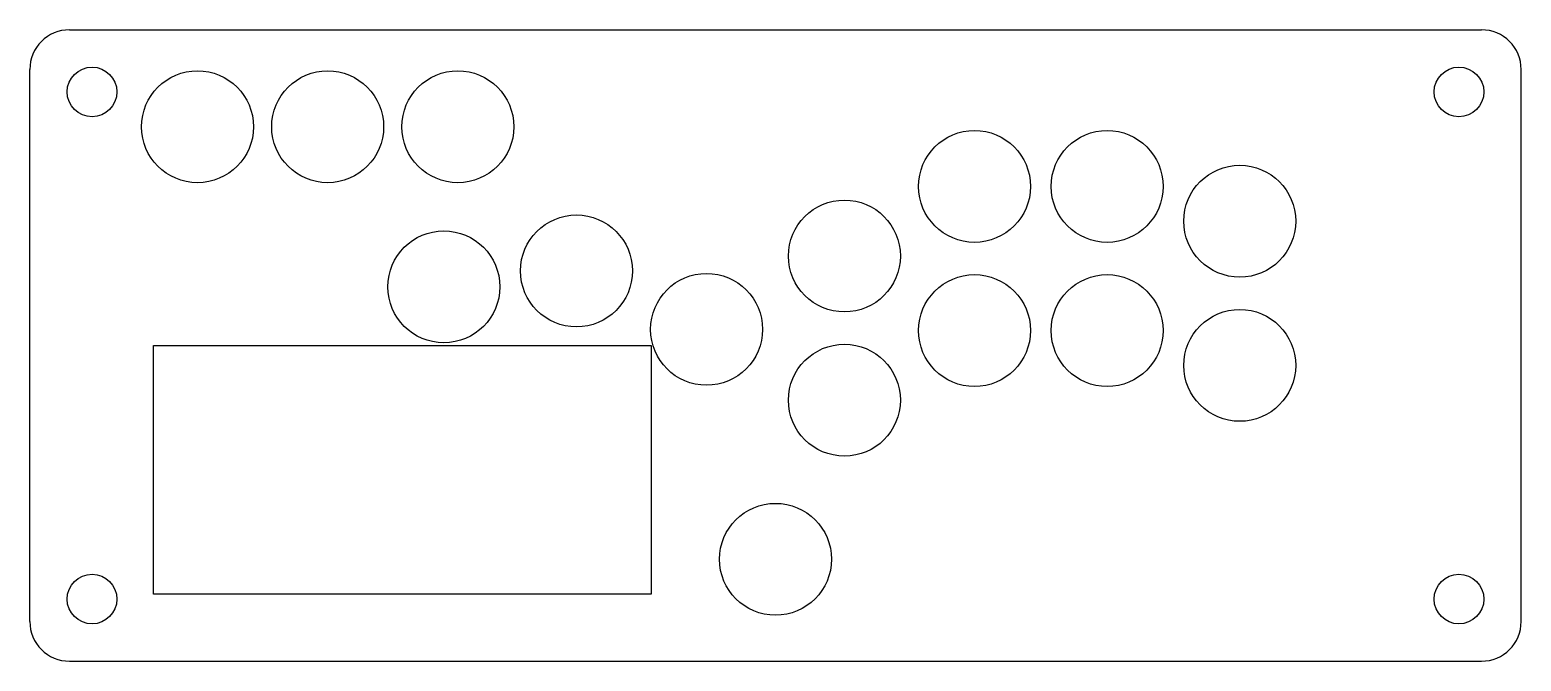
# Model space of a CAD drawing. Header units: metres. Extents: x -150 to 150, y -64 to 64.
import ezdxf

# ---------------------------------------------------------------- set-up
doc = ezdxf.new("R2010")
doc.units = ezdxf.units.M

msp = doc.modelspace()

# ---------------------------------------------------------------- linework, layer by layer
for p, q in [((-141.86, 63.5, 1.59), (141.86, 63.5, 1.59)), ((-149.86, -55.5, 1.59), (-149.86, 55.5, 1.59)), ((149.86, -55.5, 1.59), (149.86, 55.5, 1.59)), ((-125, 0, 1.59), (-25, 0, 1.59)), ((-125, -50, 1.59), (-125, 0, 1.59)), ((-25, 0, 1.59), (-25, -50, 1.59)), ((-25, -50, 1.59), (-125, -50, 1.59)), ((-141.86, -63.5, 1.59), (141.86, -63.5, 1.59))]:
    msp.add_line(p, q)
for centre, radius in [((-137.36, 51, 1.59), 5), ((-116.16, 44, 1.59), 11.25), ((-90, 44, 1.59), 11.25), ((-63.84, 44, 1.59), 11.25), ((137.36, 51, 1.59), 5), ((40, 32, 1.59), 11.25), ((66.65, 32, 1.59), 11.25), ((93.3, 25, 1.59), 11.25), ((13.85, 18, 1.59), 11.25), ((-40, 15, 1.59), 11.25), ((-66.65, 11.8, 1.59), 11.25), ((-13.85, 3.25, 1.59), 11.25), ((40, 3, 1.59), 11.25), ((66.65, 3, 1.59), 11.25), ((93.3, -4, 1.59), 11.25), ((13.85, -11, 1.59), 11.25), ((0, -43, 1.59), 11.25), ((-137.36, -51, 1.59), 5), ((137.36, -51, 1.59), 5)]:
    msp.add_circle(centre, radius)
for centre, start, end in [((-141.86, 55.5, 1.59), 90, 180), ((141.86, 55.5, 1.59), 0, 90), ((-141.86, -55.5, 1.59), 180, 270), ((141.86, -55.5, 1.59), -90, 0)]:
    msp.add_arc(centre, 8, start, end)

doc.saveas('drawing.dxf')
